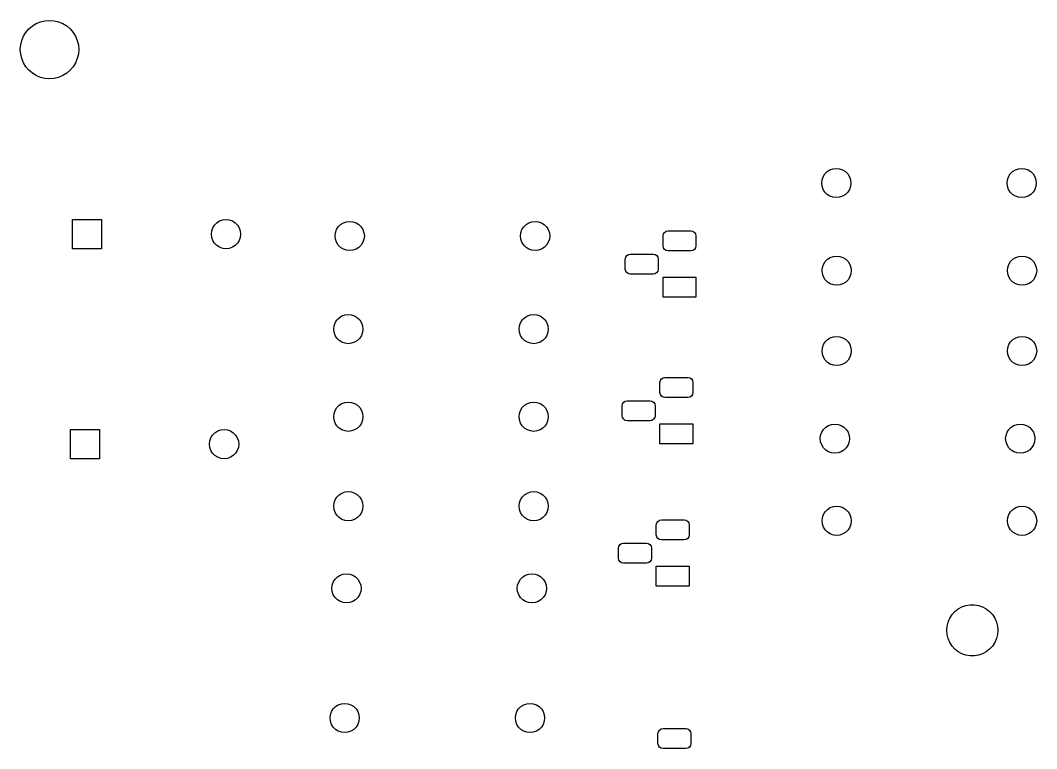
# Model space of a CAD drawing. Extents: x -0.06 to 4.51, y -0.16 to 2.92.
# Drawn here: x -0.062 to 2.131, y 1.353 to 2.923 of the extents above; entities that cross this region are included whole.
import ezdxf

# ---------------------------------------------------------------- set-up
doc = ezdxf.new("R2010")
doc.units = 0
doc.header["$MEASUREMENT"] = 0
doc.layers.add('BLACK', color=7, linetype='CONTINUOUS')

msp = doc.modelspace()

# ---------------------------------------------------------------- linework, layer by layer
at = {"layer": 'BLACK', "linetype": 'CONTINUOUS'}
for p, q in [((-0.0358, 2.9112), (-0.0274, 2.9164)), ((-0.0274, 2.9164), (-0.0183, 2.9201)), ((-0.0183, 2.9201), (-0.0087, 2.9225)), ((-0.0087, 2.9225), (0.0012, 2.9232)), ((0.0012, 2.9232), (0.011, 2.9225)), ((0.011, 2.9225), (0.0206, 2.9201)), ((0.0206, 2.9201), (0.0298, 2.9164)), ((0.0298, 2.9164), (0.0382, 2.9112)), ((-0.0549, 2.8888), (-0.0498, 2.8973)), ((-0.0498, 2.8973), (-0.0434, 2.9048)), ((-0.0434, 2.9048), (-0.0358, 2.9112)), ((0.0382, 2.9112), (0.0457, 2.9048)), ((0.0457, 2.9048), (0.0521, 2.8973)), ((0.0521, 2.8973), (0.0573, 2.8888)), ((-0.061, 2.8701), (-0.0587, 2.8797)), ((-0.0587, 2.8797), (-0.0549, 2.8888)), ((0.0573, 2.8888), (0.0611, 2.8797)), ((0.0611, 2.8797), (0.0634, 2.8701)), ((-0.0618, 2.8602), (-0.061, 2.8701)), ((-0.061, 2.8504), (-0.0618, 2.8602)), ((-0.0587, 2.8408), (-0.061, 2.8504)), ((0.0634, 2.8504), (0.0611, 2.8408)), ((0.0634, 2.8701), (0.0642, 2.8602)), ((0.0642, 2.8602), (0.0634, 2.8504)), ((-0.0549, 2.8316), (-0.0587, 2.8408)), ((-0.0498, 2.8232), (-0.0549, 2.8316)), ((0.0573, 2.8316), (0.0521, 2.8232)), ((0.0611, 2.8408), (0.0573, 2.8316)), ((-0.0434, 2.8157), (-0.0498, 2.8232)), ((-0.0358, 2.8093), (-0.0434, 2.8157)), ((-0.0274, 2.8041), (-0.0358, 2.8093)), ((0.0382, 2.8093), (0.0298, 2.8041)), ((0.0457, 2.8157), (0.0382, 2.8093)), ((0.0521, 2.8232), (0.0457, 2.8157)), ((-0.0183, 2.8003), (-0.0274, 2.8041)), ((-0.0087, 2.798), (-0.0183, 2.8003)), ((0.0012, 2.7972), (-0.0087, 2.798)), ((0.011, 2.798), (0.0012, 2.7972)), ((0.0206, 2.8003), (0.011, 2.798)), ((0.0298, 2.8041), (0.0206, 2.8003)), ((1.67, 2.5861), (1.6738, 2.5921)), ((1.6738, 2.5921), (1.6788, 2.5971)), ((1.6788, 2.5971), (1.6848, 2.6008)), ((1.6848, 2.6008), (1.6914, 2.6031)), ((1.6914, 2.6031), (1.6984, 2.6039)), ((1.6984, 2.6039), (1.7054, 2.6031)), ((1.7054, 2.6031), (1.7121, 2.6008)), ((1.7121, 2.6008), (1.7181, 2.5971)), ((1.7181, 2.5971), (1.723, 2.5921)), ((1.723, 2.5921), (1.7268, 2.5861)), ((2.07, 2.5861), (2.0738, 2.5921)), ((2.0738, 2.5921), (2.0788, 2.5971)), ((2.0788, 2.5971), (2.0848, 2.6008)), ((2.0848, 2.6008), (2.0914, 2.6031)), ((2.0914, 2.6031), (2.0984, 2.6039)), ((2.0984, 2.6039), (2.1054, 2.6031)), ((2.1054, 2.6031), (2.1121, 2.6008)), ((2.1121, 2.6008), (2.1181, 2.5971)), ((2.1181, 2.5971), (2.123, 2.5921)), ((2.123, 2.5921), (2.1268, 2.5861)), ((1.6669, 2.5724), (1.6677, 2.5794)), ((1.6677, 2.5654), (1.6669, 2.5724)), ((1.6677, 2.5794), (1.67, 2.5861)), ((1.67, 2.5588), (1.6677, 2.5654)), ((1.7268, 2.5861), (1.7291, 2.5794)), ((1.7291, 2.5654), (1.7268, 2.5588)), ((1.7291, 2.5794), (1.7299, 2.5724)), ((1.7299, 2.5724), (1.7291, 2.5654)), ((2.0669, 2.5724), (2.0677, 2.5794)), ((2.0677, 2.5654), (2.0669, 2.5724)), ((2.0677, 2.5794), (2.07, 2.5861)), ((2.07, 2.5588), (2.0677, 2.5654)), ((2.1268, 2.5861), (2.1291, 2.5794)), ((2.1291, 2.5654), (2.1268, 2.5588)), ((2.1291, 2.5794), (2.1299, 2.5724)), ((2.1299, 2.5724), (2.1291, 2.5654)), ((1.6738, 2.5528), (1.67, 2.5588)), ((1.6788, 2.5478), (1.6738, 2.5528)), ((1.6848, 2.5441), (1.6788, 2.5478)), ((1.6914, 2.5417), (1.6848, 2.5441)), ((1.7121, 2.5441), (1.7054, 2.5417)), ((1.7181, 2.5478), (1.7121, 2.5441)), ((1.723, 2.5528), (1.7181, 2.5478)), ((1.7268, 2.5588), (1.723, 2.5528)), ((2.0738, 2.5528), (2.07, 2.5588)), ((2.0788, 2.5478), (2.0738, 2.5528)), ((2.0848, 2.5441), (2.0788, 2.5478)), ((2.0914, 2.5417), (2.0848, 2.5441)), ((2.1121, 2.5441), (2.1054, 2.5417)), ((2.1181, 2.5478), (2.1121, 2.5441)), ((2.123, 2.5528), (2.1181, 2.5478)), ((2.1268, 2.5588), (2.123, 2.5528)), ((1.6984, 2.5409), (1.6914, 2.5417)), ((1.7054, 2.5417), (1.6984, 2.5409)), ((2.0984, 2.5409), (2.0914, 2.5417)), ((2.1054, 2.5417), (2.0984, 2.5409)), ((0.0504, 2.4307), (0.0504, 2.4937)), ((0.0504, 2.4937), (0.1134, 2.4937)), ((0.1134, 2.4937), (0.1134, 2.4307)), ((0.3535, 2.4759), (0.3573, 2.4818)), ((0.3573, 2.4818), (0.3623, 2.4868)), ((0.3623, 2.4868), (0.3682, 2.4906)), ((0.3682, 2.4906), (0.3749, 2.4929)), ((0.3749, 2.4929), (0.3819, 2.4937)), ((0.3819, 2.4937), (0.3889, 2.4929)), ((0.3889, 2.4929), (0.3956, 2.4906)), ((0.3956, 2.4906), (0.4015, 2.4868)), ((0.4015, 2.4868), (0.4065, 2.4818)), ((0.4065, 2.4818), (0.4103, 2.4759)), ((0.6204, 2.4719), (0.6242, 2.4779)), ((0.6242, 2.4779), (0.6292, 2.4829)), ((0.6292, 2.4829), (0.6352, 2.4866)), ((0.6352, 2.4866), (0.6418, 2.489)), ((0.6418, 2.489), (0.6488, 2.4898)), ((0.6488, 2.4898), (0.6558, 2.489)), ((0.6558, 2.489), (0.6625, 2.4866)), ((0.6625, 2.4866), (0.6685, 2.4829)), ((0.6685, 2.4829), (0.6734, 2.4779)), ((0.6734, 2.4779), (0.6772, 2.4719)), ((1.0204, 2.4719), (1.0242, 2.4779)), ((1.0242, 2.4779), (1.0292, 2.4829)), ((1.0292, 2.4829), (1.0352, 2.4866)), ((1.0352, 2.4866), (1.0418, 2.489)), ((1.0418, 2.489), (1.0488, 2.4898)), ((1.0488, 2.4898), (1.0558, 2.489)), ((1.0558, 2.489), (1.0625, 2.4866)), ((1.0625, 2.4866), (1.0685, 2.4829)), ((1.0685, 2.4829), (1.0734, 2.4779)), ((1.0734, 2.4779), (1.0772, 2.4719)), ((0.3504, 2.4622), (0.3512, 2.4692)), ((0.3512, 2.4552), (0.3504, 2.4622)), ((0.3512, 2.4692), (0.3535, 2.4759)), ((0.4103, 2.4759), (0.4126, 2.4692)), ((0.4126, 2.4692), (0.4134, 2.4622)), ((0.4134, 2.4622), (0.4126, 2.4552)), ((0.6173, 2.4583), (0.6181, 2.4653)), ((0.6181, 2.4513), (0.6173, 2.4583)), ((0.6181, 2.4653), (0.6204, 2.4719)), ((0.6772, 2.4719), (0.6795, 2.4653)), ((0.6795, 2.4653), (0.6803, 2.4583)), ((0.6803, 2.4583), (0.6795, 2.4513)), ((1.0173, 2.4583), (1.0181, 2.4653)), ((1.0181, 2.4513), (1.0173, 2.4583)), ((1.0181, 2.4653), (1.0204, 2.4719)), ((1.0772, 2.4719), (1.0795, 2.4653)), ((1.0795, 2.4653), (1.0803, 2.4583)), ((1.0803, 2.4583), (1.0795, 2.4513)), ((1.3248, 2.4585), (1.3256, 2.4626)), ((1.3248, 2.4368), (1.3248, 2.4585)), ((1.3256, 2.4626), (1.328, 2.4661)), ((1.328, 2.4661), (1.3315, 2.4685)), ((1.3315, 2.4685), (1.3356, 2.4693)), ((1.3356, 2.4693), (1.3848, 2.4693)), ((1.3848, 2.4693), (1.389, 2.4685)), ((1.389, 2.4685), (1.3925, 2.4661)), ((1.3925, 2.4661), (1.3948, 2.4626)), ((1.3948, 2.4626), (1.3957, 2.4585)), ((1.3957, 2.4585), (1.3957, 2.4368)), ((0.3535, 2.4485), (0.3512, 2.4552)), ((0.3573, 2.4426), (0.3535, 2.4485)), ((0.3623, 2.4376), (0.3573, 2.4426)), ((0.3682, 2.4338), (0.3623, 2.4376)), ((0.3749, 2.4315), (0.3682, 2.4338)), ((0.3956, 2.4338), (0.3889, 2.4315)), ((0.4015, 2.4376), (0.3956, 2.4338)), ((0.4065, 2.4426), (0.4015, 2.4376)), ((0.4103, 2.4485), (0.4065, 2.4426)), ((0.4126, 2.4552), (0.4103, 2.4485)), ((0.6204, 2.4446), (0.6181, 2.4513)), ((0.6242, 2.4386), (0.6204, 2.4446)), ((0.6292, 2.4336), (0.6242, 2.4386)), ((0.6734, 2.4386), (0.6685, 2.4336)), ((0.6772, 2.4446), (0.6734, 2.4386)), ((0.6795, 2.4513), (0.6772, 2.4446)), ((1.0204, 2.4446), (1.0181, 2.4513)), ((1.0242, 2.4386), (1.0204, 2.4446)), ((1.0292, 2.4336), (1.0242, 2.4386)), ((1.0734, 2.4386), (1.0685, 2.4336)), ((1.0772, 2.4446), (1.0734, 2.4386)), ((1.0795, 2.4513), (1.0772, 2.4446)), ((1.3256, 2.4327), (1.3248, 2.4368)), ((1.3957, 2.4368), (1.3948, 2.4327)), ((0.1134, 2.4307), (0.0504, 2.4307)), ((0.3819, 2.4307), (0.3749, 2.4315)), ((0.3889, 2.4315), (0.3819, 2.4307)), ((0.6352, 2.4299), (0.6292, 2.4336)), ((0.6418, 2.4276), (0.6352, 2.4299)), ((0.6488, 2.4268), (0.6418, 2.4276)), ((0.6558, 2.4276), (0.6488, 2.4268)), ((0.6625, 2.4299), (0.6558, 2.4276)), ((0.6685, 2.4336), (0.6625, 2.4299)), ((1.0352, 2.4299), (1.0292, 2.4336)), ((1.0418, 2.4276), (1.0352, 2.4299)), ((1.0488, 2.4268), (1.0418, 2.4276)), ((1.0558, 2.4276), (1.0488, 2.4268)), ((1.0625, 2.4299), (1.0558, 2.4276)), ((1.0685, 2.4336), (1.0625, 2.4299)), ((1.2433, 2.4085), (1.2441, 2.4126)), ((1.2441, 2.4126), (1.2465, 2.4161)), ((1.2465, 2.4161), (1.25, 2.4185)), ((1.25, 2.4185), (1.2541, 2.4193)), ((1.2541, 2.4193), (1.3033, 2.4193)), ((1.3033, 2.4193), (1.3075, 2.4185)), ((1.3075, 2.4185), (1.311, 2.4161)), ((1.311, 2.4161), (1.3133, 2.4126)), ((1.3133, 2.4126), (1.3142, 2.4085)), ((1.328, 2.4292), (1.3256, 2.4327)), ((1.3315, 2.4268), (1.328, 2.4292)), ((1.3356, 2.426), (1.3315, 2.4268)), ((1.3848, 2.426), (1.3356, 2.426)), ((1.389, 2.4268), (1.3848, 2.426)), ((1.3925, 2.4292), (1.389, 2.4268)), ((1.3948, 2.4327), (1.3925, 2.4292)), ((1.6796, 2.4081), (1.6855, 2.4118)), ((1.6855, 2.4118), (1.6922, 2.4142)), ((1.6922, 2.4142), (1.6992, 2.415)), ((1.6992, 2.415), (1.7062, 2.4142)), ((1.7062, 2.4142), (1.7129, 2.4118)), ((1.7129, 2.4118), (1.7189, 2.4081)), ((2.0796, 2.4081), (2.0855, 2.4118)), ((2.0855, 2.4118), (2.0922, 2.4142)), ((2.0922, 2.4142), (2.0992, 2.415)), ((2.0992, 2.415), (2.1062, 2.4142)), ((2.1062, 2.4142), (2.1129, 2.4118)), ((2.1129, 2.4118), (2.1189, 2.4081)), ((1.2433, 2.3868), (1.2433, 2.4085)), ((1.3142, 2.4085), (1.3142, 2.3868)), ((1.6677, 2.3835), (1.6685, 2.3905)), ((1.6685, 2.3905), (1.6708, 2.3971)), ((1.6708, 2.3971), (1.6746, 2.4031)), ((1.6746, 2.4031), (1.6796, 2.4081)), ((1.7189, 2.4081), (1.7238, 2.4031)), ((1.7238, 2.4031), (1.7276, 2.3971)), ((1.7276, 2.3971), (1.7299, 2.3905)), ((1.7299, 2.3905), (1.7307, 2.3835)), ((2.0677, 2.3835), (2.0685, 2.3905)), ((2.0685, 2.3905), (2.0708, 2.3971)), ((2.0708, 2.3971), (2.0746, 2.4031)), ((2.0746, 2.4031), (2.0796, 2.4081)), ((2.1189, 2.4081), (2.1238, 2.4031)), ((2.1238, 2.4031), (2.1276, 2.3971)), ((2.1276, 2.3971), (2.1299, 2.3905)), ((2.1299, 2.3905), (2.1307, 2.3835)), ((1.2441, 2.3827), (1.2433, 2.3868)), ((1.2465, 2.3792), (1.2441, 2.3827)), ((1.25, 2.3768), (1.2465, 2.3792)), ((1.2541, 2.376), (1.25, 2.3768)), ((1.3033, 2.376), (1.2541, 2.376)), ((1.3075, 2.3768), (1.3033, 2.376)), ((1.311, 2.3792), (1.3075, 2.3768)), ((1.3133, 2.3827), (1.311, 2.3792)), ((1.3142, 2.3868), (1.3133, 2.3827)), ((1.3248, 2.326), (1.3248, 2.3693)), ((1.3248, 2.3693), (1.3957, 2.3693)), ((1.3957, 2.3693), (1.3957, 2.326)), ((1.6685, 2.3765), (1.6677, 2.3835)), ((1.6708, 2.3698), (1.6685, 2.3765)), ((1.6746, 2.3638), (1.6708, 2.3698)), ((1.7276, 2.3698), (1.7238, 2.3638)), ((1.7299, 2.3765), (1.7276, 2.3698)), ((1.7307, 2.3835), (1.7299, 2.3765)), ((2.0685, 2.3765), (2.0677, 2.3835)), ((2.0708, 2.3698), (2.0685, 2.3765)), ((2.0746, 2.3638), (2.0708, 2.3698)), ((2.1276, 2.3698), (2.1238, 2.3638)), ((2.1299, 2.3765), (2.1276, 2.3698)), ((2.1307, 2.3835), (2.1299, 2.3765)), ((1.6796, 2.3588), (1.6746, 2.3638)), ((1.6855, 2.3551), (1.6796, 2.3588)), ((1.6922, 2.3528), (1.6855, 2.3551)), ((1.6992, 2.352), (1.6922, 2.3528)), ((1.7062, 2.3528), (1.6992, 2.352)), ((1.7129, 2.3551), (1.7062, 2.3528)), ((1.7189, 2.3588), (1.7129, 2.3551)), ((1.7238, 2.3638), (1.7189, 2.3588)), ((2.0796, 2.3588), (2.0746, 2.3638)), ((2.0855, 2.3551), (2.0796, 2.3588)), ((2.0922, 2.3528), (2.0855, 2.3551)), ((2.0992, 2.352), (2.0922, 2.3528)), ((2.1062, 2.3528), (2.0992, 2.352)), ((2.1129, 2.3551), (2.1062, 2.3528)), ((2.1189, 2.3588), (2.1129, 2.3551)), ((2.1238, 2.3638), (2.1189, 2.3588)), ((1.3957, 2.326), (1.3248, 2.326)), ((0.621, 2.2771), (0.626, 2.2821)), ((0.626, 2.2821), (0.632, 2.2859)), ((0.632, 2.2859), (0.6387, 2.2882)), ((0.6387, 2.2882), (0.6457, 2.289)), ((0.6457, 2.289), (0.6527, 2.2882)), ((0.6527, 2.2882), (0.6593, 2.2859)), ((0.6593, 2.2859), (0.6653, 2.2821)), ((0.6653, 2.2821), (0.6703, 2.2771)), ((1.021, 2.2771), (1.026, 2.2821)), ((1.026, 2.2821), (1.032, 2.2859)), ((1.032, 2.2859), (1.0387, 2.2882)), ((1.0387, 2.2882), (1.0457, 2.289)), ((1.0457, 2.289), (1.0527, 2.2882)), ((1.0527, 2.2882), (1.0593, 2.2859)), ((1.0593, 2.2859), (1.0653, 2.2821)), ((1.0653, 2.2821), (1.0703, 2.2771)), ((0.6142, 2.2575), (0.615, 2.2645)), ((0.615, 2.2645), (0.6173, 2.2711)), ((0.6173, 2.2711), (0.621, 2.2771)), ((0.6703, 2.2771), (0.674, 2.2711)), ((0.674, 2.2711), (0.6764, 2.2645)), ((0.6764, 2.2645), (0.6772, 2.2575)), ((1.0142, 2.2575), (1.015, 2.2645)), ((1.015, 2.2645), (1.0173, 2.2711)), ((1.0173, 2.2711), (1.021, 2.2771)), ((1.0703, 2.2771), (1.074, 2.2711)), ((1.074, 2.2711), (1.0764, 2.2645)), ((1.0764, 2.2645), (1.0772, 2.2575)), ((0.615, 2.2505), (0.6142, 2.2575)), ((0.6173, 2.2438), (0.615, 2.2505)), ((0.621, 2.2378), (0.6173, 2.2438)), ((0.626, 2.2329), (0.621, 2.2378)), ((0.6703, 2.2378), (0.6653, 2.2329)), ((0.674, 2.2438), (0.6703, 2.2378)), ((0.6764, 2.2505), (0.674, 2.2438)), ((0.6772, 2.2575), (0.6764, 2.2505)), ((1.015, 2.2505), (1.0142, 2.2575)), ((1.0173, 2.2438), (1.015, 2.2505)), ((1.021, 2.2378), (1.0173, 2.2438)), ((1.026, 2.2329), (1.021, 2.2378)), ((1.0703, 2.2378), (1.0653, 2.2329)), ((1.074, 2.2438), (1.0703, 2.2378)), ((1.0764, 2.2505), (1.074, 2.2438)), ((1.0772, 2.2575), (1.0764, 2.2505)), ((1.6796, 2.2349), (1.6855, 2.2386)), ((1.6855, 2.2386), (1.6922, 2.2409)), ((1.6922, 2.2409), (1.6992, 2.2417)), ((1.6992, 2.2417), (1.7062, 2.2409)), ((1.7062, 2.2409), (1.7129, 2.2386)), ((1.7129, 2.2386), (1.7189, 2.2349)), ((2.0796, 2.2349), (2.0855, 2.2386)), ((2.0855, 2.2386), (2.0922, 2.2409)), ((2.0922, 2.2409), (2.0992, 2.2417)), ((2.0992, 2.2417), (2.1062, 2.2409)), ((2.1062, 2.2409), (2.1129, 2.2386)), ((2.1129, 2.2386), (2.1189, 2.2349)), ((0.632, 2.2291), (0.626, 2.2329)), ((0.6387, 2.2268), (0.632, 2.2291)), ((0.6457, 2.226), (0.6387, 2.2268)), ((0.6527, 2.2268), (0.6457, 2.226)), ((0.6593, 2.2291), (0.6527, 2.2268)), ((0.6653, 2.2329), (0.6593, 2.2291)), ((1.032, 2.2291), (1.026, 2.2329)), ((1.0387, 2.2268), (1.032, 2.2291)), ((1.0457, 2.226), (1.0387, 2.2268)), ((1.0527, 2.2268), (1.0457, 2.226)), ((1.0593, 2.2291), (1.0527, 2.2268)), ((1.0653, 2.2329), (1.0593, 2.2291)), ((1.6677, 2.2102), (1.6685, 2.2172)), ((1.6685, 2.2172), (1.6708, 2.2239)), ((1.6708, 2.2239), (1.6746, 2.2299)), ((1.6746, 2.2299), (1.6796, 2.2349)), ((1.7189, 2.2349), (1.7238, 2.2299)), ((1.7238, 2.2299), (1.7276, 2.2239)), ((1.7276, 2.2239), (1.7299, 2.2172)), ((1.7299, 2.2172), (1.7307, 2.2102)), ((2.0677, 2.2102), (2.0685, 2.2172)), ((2.0685, 2.2172), (2.0708, 2.2239)), ((2.0708, 2.2239), (2.0746, 2.2299)), ((2.0746, 2.2299), (2.0796, 2.2349)), ((2.1189, 2.2349), (2.1238, 2.2299)), ((2.1238, 2.2299), (2.1276, 2.2239)), ((2.1276, 2.2239), (2.1299, 2.2172)), ((2.1299, 2.2172), (2.1307, 2.2102)), ((1.6685, 2.2032), (1.6677, 2.2102)), ((1.6708, 2.1966), (1.6685, 2.2032)), ((1.6746, 2.1906), (1.6708, 2.1966)), ((1.7276, 2.1966), (1.7238, 2.1906)), ((1.7299, 2.2032), (1.7276, 2.1966)), ((1.7307, 2.2102), (1.7299, 2.2032)), ((2.0685, 2.2032), (2.0677, 2.2102)), ((2.0708, 2.1966), (2.0685, 2.2032)), ((2.0746, 2.1906), (2.0708, 2.1966)), ((2.1276, 2.1966), (2.1238, 2.1906)), ((2.1299, 2.2032), (2.1276, 2.1966)), ((2.1307, 2.2102), (2.1299, 2.2032)), ((1.6796, 2.1856), (1.6746, 2.1906)), ((1.6855, 2.1819), (1.6796, 2.1856)), ((1.6922, 2.1795), (1.6855, 2.1819)), ((1.6992, 2.1787), (1.6922, 2.1795)), ((1.7062, 2.1795), (1.6992, 2.1787)), ((1.7129, 2.1819), (1.7062, 2.1795)), ((1.7189, 2.1856), (1.7129, 2.1819)), ((1.7238, 2.1906), (1.7189, 2.1856)), ((2.0796, 2.1856), (2.0746, 2.1906)), ((2.0855, 2.1819), (2.0796, 2.1856)), ((2.0922, 2.1795), (2.0855, 2.1819)), ((2.0992, 2.1787), (2.0922, 2.1795)), ((2.1062, 2.1795), (2.0992, 2.1787)), ((2.1129, 2.1819), (2.1062, 2.1795)), ((2.1189, 2.1856), (2.1129, 2.1819)), ((2.1238, 2.1906), (2.1189, 2.1856)), ((1.3189, 2.1465), (1.3213, 2.15)), ((1.3213, 2.15), (1.3248, 2.1523)), ((1.3248, 2.1523), (1.3289, 2.1531)), ((1.3289, 2.1531), (1.3781, 2.1531)), ((1.3781, 2.1531), (1.3823, 2.1523)), ((1.3823, 2.1523), (1.3858, 2.15)), ((1.3858, 2.15), (1.3882, 2.1465)), ((1.3181, 2.1423), (1.3189, 2.1465)), ((1.3181, 2.1207), (1.3181, 2.1423)), ((1.3882, 2.1465), (1.389, 2.1423)), ((1.389, 2.1423), (1.389, 2.1207)), ((1.3189, 2.1165), (1.3181, 2.1207)), ((1.3213, 2.113), (1.3189, 2.1165)), ((1.3248, 2.1107), (1.3213, 2.113)), ((1.3289, 2.1098), (1.3248, 2.1107)), ((1.3781, 2.1098), (1.3289, 2.1098)), ((1.3823, 2.1107), (1.3781, 2.1098)), ((1.3858, 2.113), (1.3823, 2.1107)), ((1.3882, 2.1165), (1.3858, 2.113)), ((1.389, 2.1207), (1.3882, 2.1165)), ((0.6173, 2.0822), (0.621, 2.0881)), ((0.621, 2.0881), (0.626, 2.0931)), ((0.626, 2.0931), (0.632, 2.0969)), ((0.632, 2.0969), (0.6387, 2.0992)), ((0.6387, 2.0992), (0.6457, 2.1)), ((0.6457, 2.1), (0.6527, 2.0992)), ((0.6527, 2.0992), (0.6593, 2.0969)), ((0.6593, 2.0969), (0.6653, 2.0931)), ((0.6653, 2.0931), (0.6703, 2.0881)), ((0.6703, 2.0881), (0.674, 2.0822)), ((1.0173, 2.0822), (1.021, 2.0881)), ((1.021, 2.0881), (1.026, 2.0931)), ((1.026, 2.0931), (1.032, 2.0969)), ((1.032, 2.0969), (1.0387, 2.0992)), ((1.0387, 2.0992), (1.0457, 2.1)), ((1.0457, 2.1), (1.0527, 2.0992)), ((1.0527, 2.0992), (1.0593, 2.0969)), ((1.0593, 2.0969), (1.0653, 2.0931)), ((1.0653, 2.0931), (1.0703, 2.0881)), ((1.0703, 2.0881), (1.074, 2.0822)), ((1.2366, 2.0923), (1.2374, 2.0965)), ((1.2366, 2.0707), (1.2366, 2.0923)), ((1.2374, 2.0965), (1.2398, 2.1)), ((1.2398, 2.1), (1.2433, 2.1023)), ((1.2433, 2.1023), (1.2474, 2.1031)), ((1.2474, 2.1031), (1.2967, 2.1031)), ((1.2967, 2.1031), (1.3008, 2.1023)), ((1.3008, 2.1023), (1.3043, 2.1)), ((1.3043, 2.1), (1.3067, 2.0965)), ((1.3067, 2.0965), (1.3075, 2.0923)), ((1.3075, 2.0923), (1.3075, 2.0707)), ((0.6142, 2.0685), (0.615, 2.0755)), ((0.615, 2.0615), (0.6142, 2.0685)), ((0.615, 2.0755), (0.6173, 2.0822)), ((0.6173, 2.0548), (0.615, 2.0615)), ((0.674, 2.0822), (0.6764, 2.0755)), ((0.6764, 2.0615), (0.674, 2.0548)), ((0.6764, 2.0755), (0.6772, 2.0685)), ((0.6772, 2.0685), (0.6764, 2.0615)), ((1.0142, 2.0685), (1.015, 2.0755)), ((1.015, 2.0615), (1.0142, 2.0685)), ((1.015, 2.0755), (1.0173, 2.0822)), ((1.0173, 2.0548), (1.015, 2.0615)), ((1.074, 2.0822), (1.0764, 2.0755)), ((1.0764, 2.0615), (1.074, 2.0548)), ((1.0764, 2.0755), (1.0772, 2.0685)), ((1.0772, 2.0685), (1.0764, 2.0615)), ((1.2374, 2.0665), (1.2366, 2.0707)), ((1.2398, 2.063), (1.2374, 2.0665)), ((1.2433, 2.0607), (1.2398, 2.063)), ((1.3043, 2.063), (1.3008, 2.0607)), ((1.3067, 2.0665), (1.3043, 2.063)), ((1.3075, 2.0707), (1.3067, 2.0665)), ((0.0463, 1.978), (0.0463, 2.0409)), ((0.0463, 2.0409), (0.1093, 2.0409)), ((0.1093, 2.0409), (0.1093, 1.978)), ((0.3641, 2.0378), (0.3707, 2.0402)), ((0.3707, 2.0402), (0.3778, 2.0409)), ((0.3778, 2.0409), (0.3848, 2.0402)), ((0.3848, 2.0402), (0.3914, 2.0378)), ((0.621, 2.0489), (0.6173, 2.0548)), ((0.626, 2.0439), (0.621, 2.0489)), ((0.632, 2.0401), (0.626, 2.0439)), ((0.6387, 2.0378), (0.632, 2.0401)), ((0.6593, 2.0401), (0.6527, 2.0378)), ((0.6653, 2.0439), (0.6593, 2.0401)), ((0.6703, 2.0489), (0.6653, 2.0439)), ((0.674, 2.0548), (0.6703, 2.0489)), ((1.021, 2.0489), (1.0173, 2.0548)), ((1.026, 2.0439), (1.021, 2.0489)), ((1.032, 2.0401), (1.026, 2.0439)), ((1.0387, 2.0378), (1.032, 2.0401)), ((1.0593, 2.0401), (1.0527, 2.0378)), ((1.0653, 2.0439), (1.0593, 2.0401)), ((1.0703, 2.0489), (1.0653, 2.0439)), ((1.074, 2.0548), (1.0703, 2.0489)), ((1.2474, 2.0598), (1.2433, 2.0607)), ((1.2967, 2.0598), (1.2474, 2.0598)), ((1.3008, 2.0607), (1.2967, 2.0598)), ((1.3181, 2.0098), (1.3181, 2.0531)), ((1.3181, 2.0531), (1.389, 2.0531)), ((1.389, 2.0531), (1.389, 2.0098)), ((1.6669, 2.0349), (1.6707, 2.0409)), ((1.6707, 2.0409), (1.6756, 2.0459)), ((1.6756, 2.0459), (1.6816, 2.0496)), ((1.6816, 2.0496), (1.6883, 2.052)), ((1.6883, 2.052), (1.6953, 2.0528)), ((1.6953, 2.0528), (1.7023, 2.052)), ((1.7023, 2.052), (1.7089, 2.0496)), ((1.7089, 2.0496), (1.7149, 2.0459)), ((1.7149, 2.0459), (1.7199, 2.0409)), ((1.7199, 2.0409), (1.7237, 2.0349)), ((2.0669, 2.0349), (2.0707, 2.0409)), ((2.0707, 2.0409), (2.0756, 2.0459)), ((2.0756, 2.0459), (2.0816, 2.0496)), ((2.0816, 2.0496), (2.0883, 2.052)), ((2.0883, 2.052), (2.0953, 2.0528)), ((2.0953, 2.0528), (2.1023, 2.052)), ((2.1023, 2.052), (2.1089, 2.0496)), ((2.1089, 2.0496), (2.1149, 2.0459)), ((2.1149, 2.0459), (2.1199, 2.0409)), ((2.1199, 2.0409), (2.1237, 2.0349)), ((0.347, 2.0165), (0.3494, 2.0231)), ((0.3494, 2.0231), (0.3531, 2.0291)), ((0.3531, 2.0291), (0.3581, 2.0341)), ((0.3581, 2.0341), (0.3641, 2.0378)), ((0.3914, 2.0378), (0.3974, 2.0341)), ((0.3974, 2.0341), (0.4024, 2.0291)), ((0.4024, 2.0291), (0.4061, 2.0231)), ((0.4061, 2.0231), (0.4085, 2.0165)), ((0.6457, 2.037), (0.6387, 2.0378)), ((0.6527, 2.0378), (0.6457, 2.037)), ((1.0457, 2.037), (1.0387, 2.0378)), ((1.0527, 2.0378), (1.0457, 2.037)), ((1.6638, 2.0213), (1.6646, 2.0283)), ((1.6646, 2.0143), (1.6638, 2.0213)), ((1.6646, 2.0283), (1.6669, 2.0349)), ((1.7237, 2.0349), (1.726, 2.0283)), ((1.726, 2.0283), (1.7268, 2.0213)), ((1.7268, 2.0213), (1.726, 2.0143)), ((2.0638, 2.0213), (2.0646, 2.0283)), ((2.0646, 2.0143), (2.0638, 2.0213)), ((2.0646, 2.0283), (2.0669, 2.0349)), ((2.1237, 2.0349), (2.126, 2.0283)), ((2.126, 2.0283), (2.1268, 2.0213)), ((2.1268, 2.0213), (2.126, 2.0143)), ((0.3463, 2.0094), (0.347, 2.0165)), ((0.347, 2.0024), (0.3463, 2.0094)), ((0.3494, 1.9958), (0.347, 2.0024)), ((0.3531, 1.9898), (0.3494, 1.9958)), ((0.4061, 1.9958), (0.4024, 1.9898)), ((0.4085, 2.0024), (0.4061, 1.9958)), ((0.4085, 2.0165), (0.4093, 2.0094)), ((0.4093, 2.0094), (0.4085, 2.0024)), ((1.389, 2.0098), (1.3181, 2.0098)), ((1.6669, 2.0076), (1.6646, 2.0143)), ((1.6707, 2.0016), (1.6669, 2.0076)), ((1.6756, 1.9966), (1.6707, 2.0016)), ((1.6816, 1.9929), (1.6756, 1.9966)), ((1.7149, 1.9966), (1.7089, 1.9929)), ((1.7199, 2.0016), (1.7149, 1.9966)), ((1.7237, 2.0076), (1.7199, 2.0016)), ((1.726, 2.0143), (1.7237, 2.0076)), ((2.0669, 2.0076), (2.0646, 2.0143)), ((2.0707, 2.0016), (2.0669, 2.0076)), ((2.0756, 1.9966), (2.0707, 2.0016)), ((2.0816, 1.9929), (2.0756, 1.9966)), ((2.1149, 1.9966), (2.1089, 1.9929)), ((2.1199, 2.0016), (2.1149, 1.9966)), ((2.1237, 2.0076), (2.1199, 2.0016)), ((2.126, 2.0143), (2.1237, 2.0076)), ((0.1093, 1.978), (0.0463, 1.978)), ((0.3581, 1.9848), (0.3531, 1.9898)), ((0.3641, 1.9811), (0.3581, 1.9848)), ((0.3707, 1.9787), (0.3641, 1.9811)), ((0.3778, 1.978), (0.3707, 1.9787)), ((0.3848, 1.9787), (0.3778, 1.978)), ((0.3914, 1.9811), (0.3848, 1.9787)), ((0.3974, 1.9848), (0.3914, 1.9811)), ((0.4024, 1.9898), (0.3974, 1.9848)), ((1.6883, 1.9906), (1.6816, 1.9929)), ((1.6953, 1.9898), (1.6883, 1.9906)), ((1.7023, 1.9906), (1.6953, 1.9898)), ((1.7089, 1.9929), (1.7023, 1.9906)), ((2.0883, 1.9906), (2.0816, 1.9929)), ((2.0953, 1.9898), (2.0883, 1.9906)), ((2.1023, 1.9906), (2.0953, 1.9898)), ((2.1089, 1.9929), (2.1023, 1.9906)), ((0.615, 1.8826), (0.6173, 1.8893)), ((0.6173, 1.8893), (0.621, 1.8952)), ((0.621, 1.8952), (0.626, 1.9002)), ((0.626, 1.9002), (0.632, 1.904)), ((0.632, 1.904), (0.6387, 1.9063)), ((0.6387, 1.9063), (0.6457, 1.9071)), ((0.6457, 1.9071), (0.6527, 1.9063)), ((0.6527, 1.9063), (0.6593, 1.904)), ((0.6593, 1.904), (0.6653, 1.9002)), ((0.6653, 1.9002), (0.6703, 1.8952)), ((0.6703, 1.8952), (0.674, 1.8893)), ((0.674, 1.8893), (0.6764, 1.8826)), ((1.015, 1.8826), (1.0173, 1.8893)), ((1.0173, 1.8893), (1.021, 1.8952)), ((1.021, 1.8952), (1.026, 1.9002)), ((1.026, 1.9002), (1.032, 1.904)), ((1.032, 1.904), (1.0387, 1.9063)), ((1.0387, 1.9063), (1.0457, 1.9071)), ((1.0457, 1.9071), (1.0527, 1.9063)), ((1.0527, 1.9063), (1.0593, 1.904)), ((1.0593, 1.904), (1.0653, 1.9002)), ((1.0653, 1.9002), (1.0703, 1.8952)), ((1.0703, 1.8952), (1.074, 1.8893)), ((1.074, 1.8893), (1.0764, 1.8826)), ((0.6142, 1.8756), (0.615, 1.8826)), ((0.615, 1.8686), (0.6142, 1.8756)), ((0.6173, 1.8619), (0.615, 1.8686)), ((0.6764, 1.8686), (0.674, 1.8619)), ((0.6764, 1.8826), (0.6772, 1.8756)), ((0.6772, 1.8756), (0.6764, 1.8686)), ((1.0142, 1.8756), (1.015, 1.8826)), ((1.015, 1.8686), (1.0142, 1.8756)), ((1.0173, 1.8619), (1.015, 1.8686)), ((1.0764, 1.8686), (1.074, 1.8619)), ((1.0764, 1.8826), (1.0772, 1.8756)), ((1.0772, 1.8756), (1.0764, 1.8686)), ((1.6708, 1.8578), (1.6746, 1.8637)), ((1.6746, 1.8637), (1.6796, 1.8687)), ((1.6796, 1.8687), (1.6855, 1.8725)), ((1.6855, 1.8725), (1.6922, 1.8748)), ((1.6922, 1.8748), (1.6992, 1.8756)), ((1.6992, 1.8756), (1.7062, 1.8748)), ((1.7062, 1.8748), (1.7129, 1.8725)), ((1.7129, 1.8725), (1.7189, 1.8687)), ((1.7189, 1.8687), (1.7238, 1.8637)), ((1.7238, 1.8637), (1.7276, 1.8578)), ((2.0708, 1.8578), (2.0746, 1.8637)), ((2.0746, 1.8637), (2.0796, 1.8687)), ((2.0796, 1.8687), (2.0855, 1.8725)), ((2.0855, 1.8725), (2.0922, 1.8748)), ((2.0922, 1.8748), (2.0992, 1.8756)), ((2.0992, 1.8756), (2.1062, 1.8748)), ((2.1062, 1.8748), (2.1129, 1.8725)), ((2.1129, 1.8725), (2.1189, 1.8687)), ((2.1189, 1.8687), (2.1238, 1.8637)), ((2.1238, 1.8637), (2.1276, 1.8578)), ((0.621, 1.856), (0.6173, 1.8619)), ((0.626, 1.851), (0.621, 1.856)), ((0.632, 1.8472), (0.626, 1.851)), ((0.6387, 1.8449), (0.632, 1.8472)), ((0.6457, 1.8441), (0.6387, 1.8449)), ((0.6527, 1.8449), (0.6457, 1.8441)), ((0.6593, 1.8472), (0.6527, 1.8449)), ((0.6653, 1.851), (0.6593, 1.8472)), ((0.6703, 1.856), (0.6653, 1.851)), ((0.674, 1.8619), (0.6703, 1.856)), ((1.021, 1.856), (1.0173, 1.8619)), ((1.026, 1.851), (1.021, 1.856)), ((1.032, 1.8472), (1.026, 1.851)), ((1.0387, 1.8449), (1.032, 1.8472)), ((1.0457, 1.8441), (1.0387, 1.8449)), ((1.0527, 1.8449), (1.0457, 1.8441)), ((1.0593, 1.8472), (1.0527, 1.8449)), ((1.0653, 1.851), (1.0593, 1.8472)), ((1.0703, 1.856), (1.0653, 1.851)), ((1.074, 1.8619), (1.0703, 1.856)), ((1.3111, 1.8394), (1.3134, 1.8429)), ((1.3134, 1.8429), (1.3169, 1.8452)), ((1.3169, 1.8452), (1.3211, 1.8461)), ((1.3211, 1.8461), (1.3703, 1.8461)), ((1.3703, 1.8461), (1.3744, 1.8452)), ((1.3744, 1.8452), (1.3779, 1.8429)), ((1.3779, 1.8429), (1.3803, 1.8394)), ((1.6677, 1.8441), (1.6685, 1.8511)), ((1.6685, 1.8371), (1.6677, 1.8441)), ((1.6685, 1.8511), (1.6708, 1.8578)), ((1.7276, 1.8578), (1.7299, 1.8511)), ((1.7299, 1.8511), (1.7307, 1.8441)), ((1.7307, 1.8441), (1.7299, 1.8371)), ((2.0677, 1.8441), (2.0685, 1.8511)), ((2.0685, 1.8371), (2.0677, 1.8441)), ((2.0685, 1.8511), (2.0708, 1.8578)), ((2.1276, 1.8578), (2.1299, 1.8511)), ((2.1299, 1.8511), (2.1307, 1.8441)), ((2.1307, 1.8441), (2.1299, 1.8371)), ((1.3102, 1.8352), (1.3111, 1.8394)), ((1.3102, 1.8136), (1.3102, 1.8352)), ((1.3803, 1.8394), (1.3811, 1.8352)), ((1.3811, 1.8352), (1.3811, 1.8136)), ((1.6708, 1.8304), (1.6685, 1.8371)), ((1.6746, 1.8245), (1.6708, 1.8304)), ((1.6796, 1.8195), (1.6746, 1.8245)), ((1.7238, 1.8245), (1.7189, 1.8195)), ((1.7276, 1.8304), (1.7238, 1.8245)), ((1.7299, 1.8371), (1.7276, 1.8304)), ((2.0708, 1.8304), (2.0685, 1.8371)), ((2.0746, 1.8245), (2.0708, 1.8304)), ((2.0796, 1.8195), (2.0746, 1.8245)), ((2.1238, 1.8245), (2.1189, 1.8195)), ((2.1276, 1.8304), (2.1238, 1.8245)), ((2.1299, 1.8371), (2.1276, 1.8304)), ((1.3111, 1.8094), (1.3102, 1.8136)), ((1.3134, 1.8059), (1.3111, 1.8094)), ((1.3169, 1.8036), (1.3134, 1.8059)), ((1.3211, 1.8028), (1.3169, 1.8036)), ((1.3703, 1.8028), (1.3211, 1.8028)), ((1.3744, 1.8036), (1.3703, 1.8028)), ((1.3779, 1.8059), (1.3744, 1.8036)), ((1.3803, 1.8094), (1.3779, 1.8059)), ((1.3811, 1.8136), (1.3803, 1.8094)), ((1.6855, 1.8157), (1.6796, 1.8195)), ((1.6922, 1.8134), (1.6855, 1.8157)), ((1.6992, 1.8126), (1.6922, 1.8134)), ((1.7062, 1.8134), (1.6992, 1.8126)), ((1.7129, 1.8157), (1.7062, 1.8134)), ((1.7189, 1.8195), (1.7129, 1.8157)), ((2.0855, 1.8157), (2.0796, 1.8195)), ((2.0922, 1.8134), (2.0855, 1.8157)), ((2.0992, 1.8126), (2.0922, 1.8134)), ((2.1062, 1.8134), (2.0992, 1.8126)), ((2.1129, 1.8157), (2.1062, 1.8134)), ((2.1189, 1.8195), (2.1129, 1.8157)), ((1.2287, 1.7852), (1.2296, 1.7894)), ((1.2287, 1.7636), (1.2287, 1.7852)), ((1.2296, 1.7894), (1.2319, 1.7929)), ((1.2319, 1.7929), (1.2354, 1.7952)), ((1.2354, 1.7952), (1.2396, 1.7961)), ((1.2396, 1.7961), (1.2888, 1.7961)), ((1.2888, 1.7961), (1.2929, 1.7952)), ((1.2929, 1.7952), (1.2964, 1.7929)), ((1.2964, 1.7929), (1.2988, 1.7894)), ((1.2988, 1.7894), (1.2996, 1.7852)), ((1.2996, 1.7852), (1.2996, 1.7636)), ((1.2296, 1.7594), (1.2287, 1.7636)), ((1.2319, 1.7559), (1.2296, 1.7594)), ((1.2354, 1.7536), (1.2319, 1.7559)), ((1.2964, 1.7559), (1.2929, 1.7536)), ((1.2988, 1.7594), (1.2964, 1.7559)), ((1.2996, 1.7636), (1.2988, 1.7594)), ((1.2396, 1.7528), (1.2354, 1.7536)), ((1.2888, 1.7528), (1.2396, 1.7528)), ((1.2929, 1.7536), (1.2888, 1.7528)), ((1.3102, 1.7028), (1.3102, 1.7461)), ((1.3102, 1.7461), (1.3811, 1.7461)), ((1.3811, 1.7461), (1.3811, 1.7028)), ((0.611, 1.7054), (0.6134, 1.7121)), ((0.6134, 1.7121), (0.6171, 1.7181)), ((0.6171, 1.7181), (0.6221, 1.723)), ((0.6221, 1.723), (0.6281, 1.7268)), ((0.6281, 1.7268), (0.6347, 1.7291)), ((0.6347, 1.7291), (0.6417, 1.7299)), ((0.6417, 1.7299), (0.6487, 1.7291)), ((0.6487, 1.7291), (0.6554, 1.7268)), ((0.6554, 1.7268), (0.6614, 1.723)), ((0.6614, 1.723), (0.6664, 1.7181)), ((0.6664, 1.7181), (0.6701, 1.7121)), ((0.6701, 1.7121), (0.6724, 1.7054)), ((1.011, 1.7054), (1.0134, 1.7121)), ((1.0134, 1.7121), (1.0171, 1.7181)), ((1.0171, 1.7181), (1.0221, 1.723)), ((1.0221, 1.723), (1.0281, 1.7268)), ((1.0281, 1.7268), (1.0347, 1.7291)), ((1.0347, 1.7291), (1.0417, 1.7299)), ((1.0417, 1.7299), (1.0487, 1.7291)), ((1.0487, 1.7291), (1.0554, 1.7268)), ((1.0554, 1.7268), (1.0614, 1.723)), ((1.0614, 1.723), (1.0664, 1.7181)), ((1.0664, 1.7181), (1.0701, 1.7121)), ((1.0701, 1.7121), (1.0724, 1.7054)), ((0.6102, 1.6984), (0.611, 1.7054)), ((0.611, 1.6914), (0.6102, 1.6984)), ((0.6134, 1.6848), (0.611, 1.6914)), ((0.6724, 1.6914), (0.6701, 1.6848)), ((0.6724, 1.7054), (0.6732, 1.6984)), ((0.6732, 1.6984), (0.6724, 1.6914)), ((1.0102, 1.6984), (1.011, 1.7054)), ((1.011, 1.6914), (1.0102, 1.6984)), ((1.0134, 1.6848), (1.011, 1.6914)), ((1.0724, 1.6914), (1.0701, 1.6848)), ((1.0724, 1.7054), (1.0732, 1.6984)), ((1.0732, 1.6984), (1.0724, 1.6914)), ((1.3811, 1.7028), (1.3102, 1.7028)), ((0.6171, 1.6788), (0.6134, 1.6848)), ((0.6221, 1.6738), (0.6171, 1.6788)), ((0.6281, 1.67), (0.6221, 1.6738)), ((0.6347, 1.6677), (0.6281, 1.67)), ((0.6417, 1.6669), (0.6347, 1.6677)), ((0.6487, 1.6677), (0.6417, 1.6669)), ((0.6554, 1.67), (0.6487, 1.6677)), ((0.6614, 1.6738), (0.6554, 1.67)), ((0.6664, 1.6788), (0.6614, 1.6738)), ((0.6701, 1.6848), (0.6664, 1.6788)), ((1.0171, 1.6788), (1.0134, 1.6848)), ((1.0221, 1.6738), (1.0171, 1.6788)), ((1.0281, 1.67), (1.0221, 1.6738)), ((1.0347, 1.6677), (1.0281, 1.67)), ((1.0417, 1.6669), (1.0347, 1.6677)), ((1.0487, 1.6677), (1.0417, 1.6669)), ((1.0554, 1.67), (1.0487, 1.6677)), ((1.0614, 1.6738), (1.0554, 1.67)), ((1.0664, 1.6788), (1.0614, 1.6738)), ((1.0701, 1.6848), (1.0664, 1.6788)), ((1.9482, 1.6417), (1.9544, 1.6484)), ((1.9544, 1.6484), (1.9616, 1.654)), ((1.9616, 1.654), (1.9696, 1.6583)), ((1.9696, 1.6583), (1.9782, 1.6613)), ((1.9782, 1.6613), (1.9872, 1.6628)), ((1.9872, 1.6628), (1.9963, 1.6628)), ((1.9963, 1.6628), (2.0053, 1.6613)), ((2.0053, 1.6613), (2.0139, 1.6583)), ((2.0139, 1.6583), (2.0219, 1.654)), ((2.0219, 1.654), (2.0291, 1.6484)), ((2.0291, 1.6484), (2.0352, 1.6417)), ((1.9374, 1.6169), (1.9396, 1.6258)), ((1.9396, 1.6258), (1.9433, 1.6341)), ((1.9433, 1.6341), (1.9482, 1.6417)), ((2.0352, 1.6417), (2.0402, 1.6341)), ((2.0402, 1.6341), (2.0439, 1.6258)), ((2.0439, 1.6258), (2.0461, 1.6169)), ((1.9366, 1.6079), (1.9374, 1.6169)), ((1.9374, 1.5988), (1.9366, 1.6079)), ((2.0461, 1.6169), (2.0469, 1.6079)), ((2.0469, 1.6079), (2.0461, 1.5988)), ((1.9396, 1.59), (1.9374, 1.5988)), ((1.9433, 1.5816), (1.9396, 1.59)), ((1.9482, 1.574), (1.9433, 1.5816)), ((2.0402, 1.5816), (2.0352, 1.574)), ((2.0439, 1.59), (2.0402, 1.5816)), ((2.0461, 1.5988), (2.0439, 1.59)), ((1.9544, 1.5673), (1.9482, 1.574)), ((1.9616, 1.5617), (1.9544, 1.5673)), ((1.9696, 1.5574), (1.9616, 1.5617)), ((1.9782, 1.5544), (1.9696, 1.5574)), ((2.0139, 1.5574), (2.0053, 1.5544)), ((2.0219, 1.5617), (2.0139, 1.5574)), ((2.0291, 1.5673), (2.0219, 1.5617)), ((2.0352, 1.574), (2.0291, 1.5673)), ((1.9872, 1.5529), (1.9782, 1.5544)), ((1.9963, 1.5529), (1.9872, 1.5529)), ((2.0053, 1.5544), (1.9963, 1.5529)), ((0.6182, 1.4435), (0.6241, 1.4473)), ((0.6241, 1.4473), (0.6308, 1.4496)), ((0.6308, 1.4496), (0.6378, 1.4504)), ((0.6378, 1.4504), (0.6448, 1.4496)), ((0.6448, 1.4496), (0.6515, 1.4473)), ((0.6515, 1.4473), (0.6574, 1.4435)), ((1.0182, 1.4435), (1.0241, 1.4473)), ((1.0241, 1.4473), (1.0308, 1.4496)), ((1.0308, 1.4496), (1.0378, 1.4504)), ((1.0378, 1.4504), (1.0448, 1.4496)), ((1.0448, 1.4496), (1.0515, 1.4473)), ((1.0515, 1.4473), (1.0574, 1.4435)), ((0.6063, 1.4189), (0.6071, 1.4259)), ((0.6071, 1.4259), (0.6094, 1.4326)), ((0.6094, 1.4326), (0.6132, 1.4385)), ((0.6132, 1.4385), (0.6182, 1.4435)), ((0.6574, 1.4435), (0.6624, 1.4385)), ((0.6624, 1.4385), (0.6662, 1.4326)), ((0.6662, 1.4326), (0.6685, 1.4259)), ((0.6685, 1.4259), (0.6693, 1.4189)), ((1.0063, 1.4189), (1.0071, 1.4259)), ((1.0071, 1.4259), (1.0094, 1.4326)), ((1.0094, 1.4326), (1.0132, 1.4385)), ((1.0132, 1.4385), (1.0182, 1.4435)), ((1.0574, 1.4435), (1.0624, 1.4385)), ((1.0624, 1.4385), (1.0662, 1.4326)), ((1.0662, 1.4326), (1.0685, 1.4259)), ((1.0685, 1.4259), (1.0693, 1.4189)), ((0.6071, 1.4119), (0.6063, 1.4189)), ((0.6094, 1.4052), (0.6071, 1.4119)), ((0.6132, 1.3993), (0.6094, 1.4052)), ((0.6662, 1.4052), (0.6624, 1.3993)), ((0.6685, 1.4119), (0.6662, 1.4052)), ((0.6693, 1.4189), (0.6685, 1.4119)), ((1.0071, 1.4119), (1.0063, 1.4189)), ((1.0094, 1.4052), (1.0071, 1.4119)), ((1.0132, 1.3993), (1.0094, 1.4052)), ((1.0662, 1.4052), (1.0624, 1.3993)), ((1.0685, 1.4119), (1.0662, 1.4052)), ((1.0693, 1.4189), (1.0685, 1.4119)), ((0.6182, 1.3943), (0.6132, 1.3993)), ((0.6241, 1.3905), (0.6182, 1.3943)), ((0.6308, 1.3882), (0.6241, 1.3905)), ((0.6378, 1.3874), (0.6308, 1.3882)), ((0.6448, 1.3882), (0.6378, 1.3874)), ((0.6515, 1.3905), (0.6448, 1.3882)), ((0.6574, 1.3943), (0.6515, 1.3905)), ((0.6624, 1.3993), (0.6574, 1.3943)), ((1.0182, 1.3943), (1.0132, 1.3993)), ((1.0241, 1.3905), (1.0182, 1.3943)), ((1.0308, 1.3882), (1.0241, 1.3905)), ((1.0378, 1.3874), (1.0308, 1.3882)), ((1.0448, 1.3882), (1.0378, 1.3874)), ((1.0515, 1.3905), (1.0448, 1.3882)), ((1.0574, 1.3943), (1.0515, 1.3905)), ((1.0624, 1.3993), (1.0574, 1.3943)), ((1.3138, 1.3852), (1.3146, 1.3894)), ((1.3138, 1.3636), (1.3138, 1.3852)), ((1.3146, 1.3894), (1.317, 1.3929)), ((1.317, 1.3929), (1.3205, 1.3952)), ((1.3205, 1.3952), (1.3246, 1.3961)), ((1.3246, 1.3961), (1.3738, 1.3961)), ((1.3738, 1.3961), (1.378, 1.3952)), ((1.378, 1.3952), (1.3815, 1.3929)), ((1.3815, 1.3929), (1.3838, 1.3894)), ((1.3838, 1.3894), (1.3846, 1.3852)), ((1.3846, 1.3852), (1.3846, 1.3636)), ((1.3146, 1.3594), (1.3138, 1.3636)), ((1.317, 1.3559), (1.3146, 1.3594)), ((1.3838, 1.3594), (1.3815, 1.3559)), ((1.3846, 1.3636), (1.3838, 1.3594)), ((1.3205, 1.3536), (1.317, 1.3559)), ((1.3246, 1.3528), (1.3205, 1.3536)), ((1.3738, 1.3528), (1.3246, 1.3528)), ((1.378, 1.3536), (1.3738, 1.3528)), ((1.3815, 1.3559), (1.378, 1.3536))]:
    msp.add_line(p, q, dxfattribs=at)

doc.saveas('drawing.dxf')
